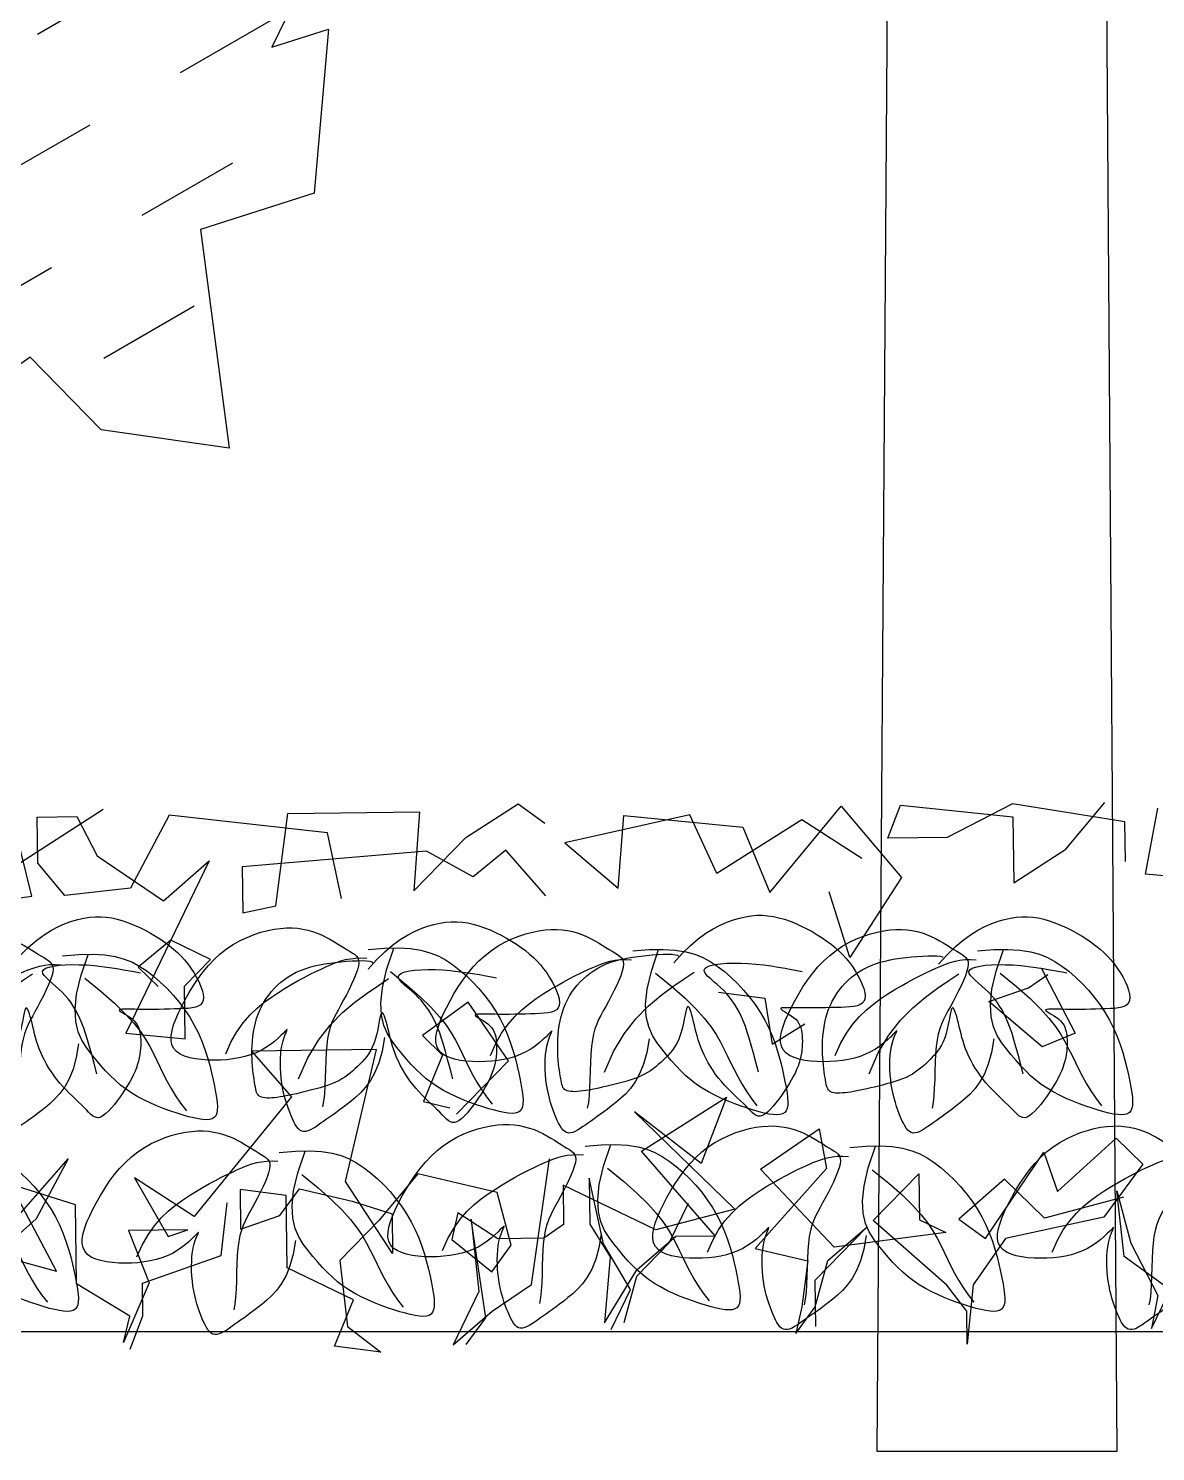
# Model space of a CAD drawing. Extents: x 941299 to 942979, y 2579300 to 2579597.
# Drawn here: x 942014.626 to 942017.362, y 2579503.507 to 2579506.962 of the extents above; entities that cross this region are included whole.
import ezdxf

# ---------------------------------------------------------------- set-up
doc = ezdxf.new("R2010")
doc.units = 0
doc.layers.get('0').update_dxf_attribs({"linetype": 'CONTINUOUS'})
for name, color, linetype in [('fz', 7, 'CONTINUOUS'), ('LH', 94, 'CONTINUOUS'), ('尺寸标注', 2, 'CONTINUOUS'), ('灯杆', 4, 'CONTINUOUS')]:
    doc.layers.add(name, color=color, linetype=linetype)

# ---------------------------------------------------------------- blocks, each defined once
blk = doc.blocks.new('低路灯')
at = {"layer": '灯杆'}
for p, q in [((-0.1519, 19.7546), (-0.291, 0)), ((0.291, 0), (0.1519, 19.7546)), ((-0.291, 0), (0.291, 0))]:
    blk.add_line(p, q, dxfattribs=at)
blk = doc.blocks.new('LIM43')
at = {"color": 98}
for p, q in [((942285.2907, 2579500.6116), (942285.2609, 2579500.7719)), ((942285.3405, 2579500.7388), (942285.6132, 2579500.7831)), ((942285.4836, 2579500.6729), (942285.3891, 2579500.7861)), ((942285.8852, 2579500.7793), (942285.6127, 2579500.7511)), ((942285.6132, 2579500.7831), (942285.7721, 2579500.7009)), ((942286.0292, 2579500.7774), (942285.8828, 2579500.6035)), ((942285.9161, 2579500.699), (942285.8852, 2579500.7793)), ((942286.2023, 2579500.5672), (942286.0292, 2579500.7774)), ((942286.8134, 2579500.7827), (942286.7487, 2579500.7356)), ((942286.9403, 2579500.701), (942286.8134, 2579500.7827)), ((942287.8214, 2579500.7689), (942288.0753, 2579500.6055)), ((942285.3392, 2579500.6429), (942285.3405, 2579500.7388)), ((942285.6127, 2579500.7511), (942285.6105, 2579500.5912)), ((942285.9794, 2579500.6501), (942286.1247, 2579500.7441)), ((942286.1247, 2579500.7441), (942286.331, 2579500.6134)), ((942286.557, 2579500.7542), (942286.2685, 2579500.7261)), ((942286.331, 2579500.6134), (942286.397, 2579500.7564)), ((942286.397, 2579500.7564), (942286.7001, 2579500.6883)), ((942286.5706, 2579500.5781), (942286.557, 2579500.7542)), ((942287.3732, 2579500.759), (942287.0532, 2579500.7634)), ((942287.0532, 2579500.7634), (942287.0666, 2579500.5713)), ((942287.2765, 2579500.7124), (942287.6612, 2579500.7551)), ((942287.4021, 2579500.5348), (942287.3732, 2579500.759)), ((942287.6612, 2579500.7551), (942287.7548, 2579500.5779)), ((942287.8852, 2579500.752), (942287.8359, 2579500.6568)), ((942287.9812, 2579500.7507), (942287.8852, 2579500.752)), ((942287.9797, 2579500.6388), (942287.9812, 2579500.7507)), ((942287.9946, 2579500.5587), (942288.0454, 2579500.7658)), ((942285.7721, 2579500.7009), (942285.9161, 2579500.699)), ((942286.2685, 2579500.7261), (942286.2023, 2579500.5672)), ((942287.0666, 2579500.5713), (942286.9403, 2579500.701)), ((942287.2424, 2579500.5529), (942287.2765, 2579500.7124)), ((942285.6105, 2579500.5912), (942285.4836, 2579500.6729)), ((942286.7001, 2579500.6883), (942286.5706, 2579500.5781)), ((942286.7463, 2579500.5597), (942286.8439, 2579500.6703)), ((942286.8439, 2579500.6703), (942286.923, 2579500.6053)), ((942286.923, 2579500.6053), (942287.0359, 2579500.6677)), ((942287.0359, 2579500.6677), (942287.4835, 2579500.6296)), ((942287.4835, 2579500.6296), (942287.4819, 2579500.5177)), ((942287.6744, 2579500.547), (942287.5637, 2579500.6445)), ((942287.5637, 2579500.6445), (942287.766, 2579500.226)), ((942287.8359, 2579500.6568), (942287.6744, 2579500.547)), ((942287.9146, 2579500.5598), (942287.9797, 2579500.6388)), ((942284.9543, 2579500.5842), (942285.2907, 2579500.6116)), ((942285.8828, 2579500.6035), (942286.0081, 2579500.4099)), ((942286.0081, 2579500.4099), (942286.0583, 2579500.5691)), ((942287.7548, 2579500.5779), (942287.9146, 2579500.5598)), ((942287.4819, 2579500.5177), (942287.4021, 2579500.5348)), ((942288.1224, 2579500.5409), (942287.9946, 2579500.5587)), ((942287.5604, 2579500.4047), (942287.6571, 2579500.4513)), ((942287.6571, 2579500.4513), (942287.7362, 2579500.3863)), ((942287.6235, 2579500.3399), (942287.5604, 2579500.4047)), ((942287.7362, 2579500.3863), (942287.6875, 2579500.339)), ((942285.5437, 2579500.3843), (942285.4615, 2579500.2255)), ((942285.575, 2579500.3359), (942285.5275, 2579500.3685)), ((942285.6706, 2579500.3026), (942285.575, 2579500.3359)), ((942286.3271, 2579500.3256), (942286.2148, 2579500.3112)), ((942287.6218, 2579500.212), (942287.6235, 2579500.3399)), ((942285.5411, 2579500.1925), (942285.6706, 2579500.3026)), ((942286.2148, 2579500.3112), (942286.1973, 2579500.1995)), ((942286.8369, 2579500.1588), (942286.9349, 2579500.3013)), ((942286.9349, 2579500.3013), (942287.0458, 2579500.2199)), ((942286.1973, 2579500.1995), (942286.118, 2579500.2485)), ((942287.9341, 2579499.6481), (942288.2627, 2579500.2672)), ((942285.4615, 2579500.2255), (942285.5411, 2579500.1925)), ((942287.0458, 2579500.2199), (942286.9971, 2579500.1726)), ((942287.766, 2579500.226), (942287.6218, 2579500.212)), ((942287.1573, 2579500.1864), (942287.4613, 2579500.1822)), ((942287.233, 2579499.8656), (942287.1573, 2579500.1864)), ((942287.4613, 2579500.1822), (942287.3638, 2579500.0716)), ((942286.9631, 2579500.0291), (942286.8369, 2579500.1588)), ((942286.9971, 2579500.1726), (942287.0436, 2579500.06)), ((942286.5138, 2579499.9393), (942286.3076, 2579500.0701)), ((942286.3076, 2579500.0701), (942286.3694, 2579499.9093)), ((942287.0436, 2579500.06), (942286.9794, 2579500.0449)), ((942287.3638, 2579500.0716), (942287.5999, 2579499.7806)), ((942286.5311, 2579500.035), (942286.2878, 2579499.7985)), ((942286.3694, 2579499.9093), (942286.5311, 2579500.035)), ((942286.0825, 2579499.9932), (942286.0652, 2579499.8975)), ((942286.2252, 2579499.8953), (942286.0825, 2579499.9932)), ((942285.362, 2579499.9711), (942285.2971, 2579499.908)), ((942285.5043, 2579499.8412), (942285.362, 2579499.9711)), ((942286.335, 2579499.7339), (942286.5138, 2579499.9393)), ((942285.2971, 2579499.908), (942285.3914, 2579499.7788)), ((942285.5376, 2579499.9367), (942285.5043, 2579499.8412)), ((942285.6787, 2579499.7269), (942285.5376, 2579499.9367)), ((942286.7815, 2579499.6159), (942286.7376, 2579499.9203)), ((942287.9059, 2579499.9203), (942287.9839, 2579499.7753)), ((942288.0477, 2579499.7585), (942287.9059, 2579499.9203)), ((942285.5354, 2579499.7768), (942285.6327, 2579499.8714)), ((942285.6327, 2579499.8714), (942285.7434, 2579499.774)), ((942285.8409, 2579499.8846), (942285.8394, 2579499.7727)), ((942285.9514, 2579499.7711), (942285.8409, 2579499.8846)), ((942286.0465, 2579499.7059), (942286.2252, 2579499.8953)), ((942286.0652, 2579499.8975), (942286.2385, 2579499.7033)), ((942286.6068, 2579499.7142), (942286.6409, 2579499.8736)), ((942286.6409, 2579499.8736), (942286.6394, 2579499.7617)), ((942286.8645, 2579499.8386), (942287.0572, 2579499.8839)), ((942287.0572, 2579499.8839), (942287.1517, 2579499.7707)), ((942287.5999, 2579499.7806), (942287.7452, 2579499.8745)), ((942287.7452, 2579499.8745), (942287.6632, 2579499.7318)), ((942287.8883, 2579499.8086), (942288.0812, 2579499.8699)), ((942285.3603, 2579499.8432), (942285.3265, 2579499.7157)), ((942285.3421, 2579499.6835), (942285.3603, 2579499.8432)), ((942286.4792, 2579499.7479), (942286.7047, 2579499.8568)), ((942286.7047, 2579499.8568), (942286.7034, 2579499.7609)), ((942286.8308, 2579499.7112), (942286.8645, 2579499.8386)), ((942287.1186, 2579499.6912), (942287.233, 2579499.8656)), ((942287.3447, 2579499.848), (942287.2163, 2579499.8178)), ((942287.3919, 2579499.7834), (942287.3447, 2579499.848)), ((942287.3765, 2579499.8316), (942287.4888, 2579499.8461)), ((942287.4888, 2579499.8461), (942287.4874, 2579499.7502)), ((942285.344, 2579499.8274), (942285.5354, 2579499.7768)), ((942286.2878, 2579499.7985), (942286.4792, 2579499.7479)), ((942286.4468, 2579499.7164), (942286.4001, 2579499.813)), ((942287.2163, 2579499.8178), (942287.1199, 2579499.7872)), ((942287.3741, 2579499.6558), (942287.3765, 2579499.8316)), ((942287.5346, 2579499.6856), (942287.5203, 2579499.8137)), ((942287.8857, 2579499.6168), (942287.8883, 2579499.8086)), ((942285.3914, 2579499.7788), (942285.6307, 2579499.7276)), ((942285.7434, 2579499.774), (942285.6787, 2579499.7269)), ((942285.7732, 2579499.6137), (942285.9514, 2579499.7711)), ((942285.8394, 2579499.7727), (942285.775, 2579499.7416)), ((942286.863, 2579499.7267), (942286.9599, 2579499.7893)), ((942286.8924, 2579499.5344), (942286.9276, 2579499.7738)), ((942286.9276, 2579499.7738), (942286.9092, 2579499.5982)), ((942286.9599, 2579499.7893), (942286.975, 2579499.7252)), ((942287.1199, 2579499.7872), (942287.1186, 2579499.6912)), ((942287.1517, 2579499.7707), (942287.2463, 2579499.6735)), ((942287.4874, 2579499.7502), (942287.3919, 2579499.7834)), ((942287.9839, 2579499.7753), (942288.1104, 2579499.6617)), ((942285.775, 2579499.7416), (942286.0465, 2579499.7059)), ((942286.0621, 2579499.6737), (942285.9672, 2579499.7549)), ((942285.9672, 2579499.7549), (942286.0934, 2579499.6253)), ((942286.431, 2579499.7326), (942286.335, 2579499.7339)), ((942286.5259, 2579499.6514), (942286.431, 2579499.7326)), ((942286.6394, 2579499.7617), (942286.5903, 2579499.6825)), ((942286.7034, 2579499.7609), (942286.751, 2579499.7282)), ((942287.6154, 2579499.7484), (942287.7594, 2579499.7464)), ((942287.6632, 2579499.7318), (942287.6154, 2579499.7484)), ((942287.7594, 2579499.7464), (942287.7097, 2579499.6192)), ((942285.3265, 2579499.7157), (942285.2608, 2579499.5887)), ((942285.6307, 2579499.7276), (942285.7092, 2579499.6146)), ((942286.2385, 2579499.7033), (942286.1101, 2579499.673)), ((942286.5257, 2579499.6354), (942286.4468, 2579499.7164)), ((942286.5412, 2579499.6032), (942286.6068, 2579499.7142)), ((942286.751, 2579499.7282), (942286.863, 2579499.7267)), ((942286.8779, 2579499.6466), (942286.8308, 2579499.7112)), ((942286.975, 2579499.7252), (942286.8779, 2579499.6466)), ((942285.2128, 2579499.5894), (942285.3421, 2579499.6835)), ((942286.0926, 2579499.5614), (942286.0621, 2579499.6737)), ((942286.1101, 2579499.673), (942286.1246, 2579499.5609)), ((942286.5903, 2579499.6825), (942286.6041, 2579499.5224)), ((942287.2463, 2579499.6735), (942287.2282, 2579499.5139)), ((942287.7257, 2579499.619), (942287.5346, 2579499.6856)), ((942288.0466, 2579499.6786), (942287.9341, 2579499.6481)), ((942285.2757, 2579499.5086), (942285.2134, 2579499.6373)), ((942286.5561, 2579499.523), (942286.5257, 2579499.6354)), ((942286.6041, 2579499.5224), (942286.5259, 2579499.6514)), ((942287.213, 2579499.578), (942287.3741, 2579499.6558)), ((942285.7092, 2579499.6146), (942285.7232, 2579499.4705)), ((942285.7243, 2579499.5504), (942285.7732, 2579499.6137)), ((942286.0934, 2579499.6253), (942286.0919, 2579499.5134)), ((942286.5879, 2579499.5066), (942286.5412, 2579499.6032)), ((942286.8766, 2579499.5506), (942286.7815, 2579499.6159)), ((942286.9092, 2579499.5982), (942286.9715, 2579499.4694)), ((942287.7097, 2579499.6192), (942287.7717, 2579499.4745)), ((942287.7246, 2579499.5391), (942287.7257, 2579499.619)), ((942287.7566, 2579499.5386), (942287.8857, 2579499.6168)), ((942285.2608, 2579499.5887), (942285.2757, 2579499.5086)), ((942286.1397, 2579499.4968), (942286.0926, 2579499.5614)), ((942286.1246, 2579499.5609), (942286.1397, 2579499.4968)), ((942287.2595, 2579499.4655), (942287.213, 2579499.578)), ((942285.7232, 2579499.4705), (942285.7243, 2579499.5504)), ((942286.9715, 2579499.4694), (942286.8766, 2579499.5506)), ((942286.9395, 2579499.4698), (942286.8924, 2579499.5344)), ((942287.7555, 2579499.4587), (942287.7246, 2579499.5391)), ((942287.7717, 2579499.4745), (942287.7566, 2579499.5386)), ((942287.2282, 2579499.5139), (942287.1473, 2579499.451)), ((942287.1473, 2579499.451), (942287.2595, 2579499.4655))]:
    blk.add_line(p, q, dxfattribs=at)
blk = doc.blocks.new('花')
at = {"layer": 'LH', "color": 12}
for p, q in [((0.5797, 0.4507), (0.5698, 0.4448)), ((0.5901, 0.4561), (0.5797, 0.4507)), ((0.6009, 0.461), (0.5901, 0.4561)), ((0.6123, 0.4652), (0.6009, 0.461)), ((0.6241, 0.4688), (0.6123, 0.4652)), ((0.6366, 0.4716), (0.6241, 0.4688)), ((0.6496, 0.4736), (0.6366, 0.4716)), ((0.6634, 0.4747), (0.6496, 0.4736)), ((0.6779, 0.4749), (0.6634, 0.4747)), ((0.6932, 0.4741), (0.6779, 0.4749)), ((0.7092, 0.4722), (0.6932, 0.4741)), ((0.7259, 0.4693), (0.7092, 0.4722)), ((0.7431, 0.4652), (0.7259, 0.4693)), ((0.7605, 0.4599), (0.7431, 0.4652)), ((0.7779, 0.4533), (0.7605, 0.4599)), ((0.7953, 0.4454), (0.7779, 0.4533)), ((0.5349, 0.4203), (0.5274, 0.4146)), ((0.5429, 0.4263), (0.5349, 0.4203)), ((0.5514, 0.4325), (0.5429, 0.4263)), ((0.5604, 0.4387), (0.5514, 0.4325)), ((0.5698, 0.4448), (0.5604, 0.4387)), ((0.8123, 0.4361), (0.7953, 0.4454)), ((0.8287, 0.4253), (0.8123, 0.4361)), ((0.8445, 0.4131), (0.8287, 0.4253)), ((-0.5698, 0.3826), (-0.5828, 0.3754)), ((-0.5567, 0.3892), (-0.5698, 0.3826)), ((-0.5435, 0.395), (-0.5567, 0.3892)), ((-0.5303, 0.4), (-0.5435, 0.395)), ((-0.5172, 0.4041), (-0.5303, 0.4)), ((-0.5041, 0.4071), (-0.5172, 0.4041)), ((-0.4909, 0.4092), (-0.5041, 0.4071)), ((-0.4776, 0.4103), (-0.4909, 0.4092)), ((-0.4639, 0.4103), (-0.4776, 0.4103)), ((-0.4498, 0.4093), (-0.4639, 0.4103)), ((-0.4351, 0.4072), (-0.4498, 0.4093)), ((-0.4197, 0.4041), (-0.4351, 0.4072)), ((-0.4036, 0.3998), (-0.4197, 0.4041)), ((-0.3867, 0.3941), (-0.4036, 0.3998)), ((-0.369, 0.3867), (-0.3867, 0.3941)), ((-0.3504, 0.3772), (-0.369, 0.3867)), ((0.321, 0.3859), (0.3021, 0.3764)), ((0.3425, 0.3937), (0.321, 0.3859)), ((0.3674, 0.3998), (0.3425, 0.3937)), ((0.3964, 0.4039), (0.3674, 0.3998)), ((0.4303, 0.4061), (0.3964, 0.4039)), ((0.4295, 0.3534), (0.4075, 0.4044)), ((0.47, 0.4062), (0.4303, 0.4061)), ((0.4891, 0.387), (0.4751, 0.385)), ((0.5023, 0.3878), (0.4891, 0.387)), ((0.4954, 0.3823), (0.4953, 0.3759)), ((0.4969, 0.3877), (0.4954, 0.3823)), ((0.4996, 0.3924), (0.4969, 0.3877)), ((0.5035, 0.3966), (0.4996, 0.3924)), ((0.5147, 0.3874), (0.5023, 0.3878)), ((0.5084, 0.4007), (0.5035, 0.3966)), ((0.5141, 0.4049), (0.5084, 0.4007)), ((0.5205, 0.4095), (0.5141, 0.4049)), ((0.5267, 0.3861), (0.5147, 0.3874)), ((0.5274, 0.4146), (0.5205, 0.4095)), ((0.5385, 0.3838), (0.5267, 0.3861)), ((0.5503, 0.3808), (0.5385, 0.3838)), ((0.5622, 0.3771), (0.5503, 0.3808)), ((0.8595, 0.3996), (0.8445, 0.4131)), ((0.8738, 0.3851), (0.8595, 0.3996)), ((0.8872, 0.3699), (0.8738, 0.3851)), ((-0.6196, 0.3512), (-0.6308, 0.3427)), ((-0.6078, 0.3596), (-0.6196, 0.3512)), ((-0.5955, 0.3677), (-0.6078, 0.3596)), ((-0.5828, 0.3754), (-0.5955, 0.3677)), ((-0.331, 0.3653), (-0.3504, 0.3772)), ((-0.3106, 0.3508), (-0.331, 0.3653)), ((-0.2893, 0.3332), (-0.3106, 0.3508)), ((0.2691, 0.3526), (0.2535, 0.3385)), ((0.2851, 0.3652), (0.2691, 0.3526)), ((0.3021, 0.3764), (0.2851, 0.3652)), ((0.4201, 0.348), (0.3832, 0.3123)), ((0.4433, 0.3104), (0.4295, 0.3534)), ((0.4953, 0.3759), (0.4968, 0.3682)), ((0.4968, 0.3682), (0.5, 0.3591)), ((0.5, 0.3591), (0.5045, 0.3487)), ((0.5045, 0.3487), (0.5103, 0.3374)), ((0.5745, 0.373), (0.5622, 0.3771)), ((0.5875, 0.3683), (0.5745, 0.373)), ((0.601, 0.3633), (0.5875, 0.3683)), ((0.6152, 0.3577), (0.601, 0.3633)), ((0.63, 0.3515), (0.6152, 0.3577)), ((0.6454, 0.3448), (0.63, 0.3515)), ((0.8998, 0.3542), (0.8872, 0.3699)), ((0.9116, 0.3382), (0.8998, 0.3542)), ((-0.6605, 0.3163), (-0.6691, 0.3072)), ((-0.6512, 0.3253), (-0.6605, 0.3163)), ((-0.6414, 0.334), (-0.6512, 0.3253)), ((-0.6308, 0.3427), (-0.6414, 0.334)), ((-0.267, 0.3124), (-0.2893, 0.3332)), ((-0.2776, 0.3296), (-0.2796, 0.3273)), ((-0.2724, 0.3315), (-0.2776, 0.3296)), ((-0.2646, 0.333), (-0.2724, 0.3315)), ((-0.2545, 0.3341), (-0.2646, 0.333)), ((-0.2428, 0.3349), (-0.2545, 0.3341)), ((-0.2299, 0.3354), (-0.2428, 0.3349)), ((-0.2163, 0.3356), (-0.2299, 0.3354)), ((-0.2025, 0.3355), (-0.2163, 0.3356)), ((-0.1889, 0.3352), (-0.2025, 0.3355)), ((-0.1756, 0.3347), (-0.1889, 0.3352)), ((-0.1627, 0.3338), (-0.1756, 0.3347)), ((-0.1502, 0.3326), (-0.1627, 0.3338)), ((-0.1379, 0.3309), (-0.1502, 0.3326)), ((-0.1261, 0.3288), (-0.1379, 0.3309)), ((-0.1145, 0.3262), (-0.1261, 0.3288)), ((-0.1034, 0.323), (-0.1145, 0.3262)), ((-0.0926, 0.3192), (-0.1034, 0.323)), ((-0.0822, 0.3148), (-0.0926, 0.3192)), ((-0.0723, 0.3098), (-0.0822, 0.3148)), ((0.2384, 0.3231), (0.2238, 0.3066)), ((0.2535, 0.3385), (0.2384, 0.3231)), ((0.3832, 0.3123), (0.3533, 0.281)), ((0.5103, 0.3374), (0.5169, 0.3254)), ((0.5169, 0.3254), (0.5242, 0.3132)), ((0.5242, 0.3132), (0.5318, 0.3009)), ((0.6615, 0.3373), (0.6454, 0.3448)), ((0.6782, 0.3292), (0.6615, 0.3373)), ((0.6956, 0.3202), (0.6782, 0.3292)), ((0.7136, 0.3104), (0.6956, 0.3202)), ((0.9225, 0.3222), (0.9116, 0.3382)), ((0.9325, 0.3065), (0.9225, 0.3222)), ((-0.6917, 0.2777), (-0.6983, 0.267)), ((-0.6847, 0.2879), (-0.6917, 0.2777)), ((-0.6772, 0.2977), (-0.6847, 0.2879)), ((-0.6691, 0.3072), (-0.6772, 0.2977)), ((-0.5352, 0.2765), (-0.5503, 0.2725)), ((-0.5189, 0.2807), (-0.5352, 0.2765)), ((-0.5016, 0.2848), (-0.5189, 0.2807)), ((-0.4836, 0.2888), (-0.5016, 0.2848)), ((-0.4653, 0.2923), (-0.4836, 0.2888)), ((-0.447, 0.2954), (-0.4653, 0.2923)), ((-0.4289, 0.2977), (-0.447, 0.2954)), ((-0.4114, 0.2993), (-0.4289, 0.2977)), ((-0.3949, 0.3002), (-0.4114, 0.2993)), ((-0.3799, 0.3003), (-0.3949, 0.3002)), ((-0.3666, 0.2996), (-0.3799, 0.3003)), ((-0.3555, 0.2981), (-0.3666, 0.2996)), ((-0.3469, 0.2958), (-0.3555, 0.2981)), ((-0.3413, 0.2926), (-0.3469, 0.2958)), ((-0.3467, 0.2722), (-0.342, 0.2784)), ((-0.342, 0.2784), (-0.3393, 0.2838)), ((-0.3389, 0.2886), (-0.3413, 0.2926)), ((-0.3393, 0.2838), (-0.3389, 0.2886)), ((-0.2887, 0.2709), (-0.3142, 0.2852)), ((-0.0627, 0.3043), (-0.0723, 0.3098)), ((-0.0535, 0.2983), (-0.0627, 0.3043)), ((-0.0448, 0.2918), (-0.0535, 0.2983)), ((-0.0365, 0.2849), (-0.0448, 0.2918)), ((-0.0287, 0.2775), (-0.0365, 0.2849)), ((-0.0214, 0.2698), (-0.0287, 0.2775)), ((0.21, 0.2891), (0.1971, 0.2707)), ((0.2238, 0.3066), (0.21, 0.2891)), ((0.3533, 0.281), (0.3296, 0.2535)), ((0.45, 0.2744), (0.4433, 0.3104)), ((0.5318, 0.3009), (0.5395, 0.2889)), ((0.5395, 0.2889), (0.547, 0.2775)), ((0.547, 0.2775), (0.554, 0.2669)), ((0.732, 0.2992), (0.7136, 0.3104)), ((0.7506, 0.2864), (0.732, 0.2992)), ((0.7689, 0.2715), (0.7506, 0.2864)), ((0.9415, 0.2913), (0.9325, 0.3065)), ((0.9494, 0.2767), (0.9415, 0.2913)), ((0.9559, 0.2627), (0.9494, 0.2767)), ((-0.7098, 0.2444), (-0.7146, 0.2331)), ((-0.7044, 0.2558), (-0.7098, 0.2444)), ((-0.6983, 0.267), (-0.7044, 0.2558)), ((-0.5639, 0.2687), (-0.5755, 0.2654)), ((-0.5503, 0.2725), (-0.5639, 0.2687)), ((-0.382, 0.2348), (-0.3749, 0.2429)), ((-0.3749, 0.2429), (-0.3674, 0.2508)), ((-0.3674, 0.2508), (-0.3598, 0.2584)), ((-0.3598, 0.2584), (-0.3528, 0.2656)), ((-0.3528, 0.2656), (-0.3467, 0.2722)), ((-0.2597, 0.2546), (-0.2887, 0.2709)), ((-0.2285, 0.2353), (-0.2597, 0.2546)), ((-0.0145, 0.2617), (-0.0214, 0.2698)), ((-0.0081, 0.2531), (-0.0145, 0.2617)), ((-0.0021, 0.2443), (-0.0081, 0.2531)), ((0.0033, 0.235), (-0.0021, 0.2443)), ((0.1851, 0.2516), (0.1743, 0.232)), ((0.1971, 0.2707), (0.1851, 0.2516)), ((0.3296, 0.2535), (0.311, 0.2291)), ((0.4471, 0.2192), (0.4509, 0.2443)), ((0.4509, 0.2443), (0.45, 0.2744)), ((0.554, 0.2669), (0.5606, 0.2568)), ((0.5606, 0.2568), (0.5668, 0.2468)), ((0.5668, 0.2468), (0.5724, 0.2364)), ((0.7869, 0.254), (0.7689, 0.2715)), ((0.8042, 0.2335), (0.7869, 0.254)), ((0.9608, 0.2496), (0.9559, 0.2627)), ((0.964, 0.2372), (0.9608, 0.2496)), ((-0.7212, 0.2114), (-0.7228, 0.2017)), ((-0.7184, 0.222), (-0.7212, 0.2114)), ((-0.7146, 0.2331), (-0.7184, 0.222)), ((-0.4061, 0.1988), (-0.4008, 0.2084)), ((-0.4008, 0.2084), (-0.395, 0.2175)), ((-0.395, 0.2175), (-0.3887, 0.2263)), ((-0.3887, 0.2263), (-0.382, 0.2348)), ((-0.1961, 0.2122), (-0.2285, 0.2353)), ((-0.1637, 0.1842), (-0.1961, 0.2122)), ((0.0082, 0.2254), (0.0033, 0.235)), ((0.0127, 0.2155), (0.0082, 0.2254)), ((0.0166, 0.2052), (0.0127, 0.2155)), ((0.1648, 0.2119), (0.1566, 0.1916)), ((0.1743, 0.232), (0.1648, 0.2119)), ((0.2967, 0.2074), (0.2857, 0.1875)), ((0.311, 0.2291), (0.2967, 0.2074)), ((0.4399, 0.198), (0.4471, 0.2192)), ((0.5724, 0.2364), (0.5775, 0.2253)), ((0.5775, 0.2253), (0.582, 0.2129)), ((0.582, 0.2129), (0.5861, 0.1991)), ((0.682, 0.2284), (0.682, 0.2291)), ((0.682, 0.2291), (0.6836, 0.2281)), ((0.6831, 0.2259), (0.682, 0.2284)), ((0.6852, 0.222), (0.6831, 0.2259)), ((0.6836, 0.2281), (0.6869, 0.2253)), ((0.688, 0.2166), (0.6852, 0.222)), ((0.6869, 0.2253), (0.6919, 0.221)), ((0.6911, 0.2099), (0.688, 0.2166)), ((0.6944, 0.202), (0.6911, 0.2099)), ((0.6919, 0.221), (0.6984, 0.2155)), ((0.6984, 0.2155), (0.7063, 0.2092)), ((0.7063, 0.2092), (0.7154, 0.2025)), ((0.8205, 0.2097), (0.8042, 0.2335)), ((0.8356, 0.182), (0.8205, 0.2097)), ((0.9605, 0.2062), (0.964, 0.2155)), ((0.9651, 0.2258), (0.964, 0.2372)), ((0.964, 0.2155), (0.9651, 0.2258)), ((-0.7228, 0.2017), (-0.723, 0.1931)), ((-0.723, 0.1931), (-0.7218, 0.1859)), ((-0.7218, 0.1859), (-0.7189, 0.1803)), ((-0.7189, 0.1803), (-0.7145, 0.1761)), ((-0.7145, 0.1761), (-0.7087, 0.1731)), ((-0.7087, 0.1731), (-0.7016, 0.1713)), ((-0.6256, 0.1727), (-0.6128, 0.1735)), ((-0.6128, 0.1735), (-0.6001, 0.1744)), ((-0.6001, 0.1744), (-0.5877, 0.1754)), ((-0.5877, 0.1754), (-0.5757, 0.1764)), ((-0.5757, 0.1764), (-0.5644, 0.1774)), ((-0.5644, 0.1774), (-0.5539, 0.1785)), ((-0.5539, 0.1785), (-0.5445, 0.1794)), ((-0.5445, 0.1794), (-0.5362, 0.1803)), ((-0.5362, 0.1803), (-0.5291, 0.1808)), ((-0.5291, 0.1808), (-0.5235, 0.1811)), ((-0.5204, 0.175), (-0.5245, 0.1721)), ((-0.5235, 0.1811), (-0.5194, 0.181)), ((-0.5176, 0.1774), (-0.5204, 0.175)), ((-0.5194, 0.181), (-0.517, 0.1804)), ((-0.5164, 0.1792), (-0.5176, 0.1774)), ((-0.517, 0.1804), (-0.5164, 0.1792)), ((-0.4198, 0.1674), (-0.4157, 0.1784)), ((-0.4157, 0.1784), (-0.4111, 0.1888)), ((-0.4111, 0.1888), (-0.4061, 0.1988)), ((-0.3029, 0.1655), (-0.3015, 0.1739)), ((-0.3015, 0.1739), (-0.3001, 0.1819)), ((-0.3001, 0.1819), (-0.2986, 0.1891)), ((-0.2986, 0.1891), (-0.297, 0.1952)), ((-0.297, 0.1952), (-0.2954, 0.2)), ((-0.2954, 0.2), (-0.2937, 0.203)), ((-0.2937, 0.203), (-0.2919, 0.2039)), ((-0.2919, 0.2039), (-0.29, 0.2024)), ((-0.29, 0.2024), (-0.288, 0.1984)), ((-0.288, 0.1984), (-0.2858, 0.1921)), ((-0.2858, 0.1921), (-0.2835, 0.184)), ((-0.2835, 0.184), (-0.2809, 0.1747)), ((-0.2809, 0.1747), (-0.278, 0.1644)), ((-0.1322, 0.1503), (-0.1637, 0.1842)), ((0.02, 0.1945), (0.0166, 0.2052)), ((0.023, 0.1837), (0.02, 0.1945)), ((0.0254, 0.1727), (0.023, 0.1837)), ((0.1566, 0.1916), (0.1498, 0.1712)), ((0.2857, 0.1875), (0.277, 0.169)), ((0.42, 0.1633), (0.4305, 0.1797)), ((0.4305, 0.1797), (0.4399, 0.198)), ((0.4485, 0.19), (0.4569, 0.1573)), ((0.5861, 0.1991), (0.5896, 0.1832)), ((0.5896, 0.1832), (0.5926, 0.1651)), ((0.6974, 0.1929), (0.6944, 0.202)), ((0.7001, 0.1829), (0.6974, 0.1929)), ((0.7023, 0.1721), (0.7001, 0.1829)), ((0.7154, 0.2025), (0.7257, 0.1957)), ((0.7257, 0.1957), (0.737, 0.1893)), ((0.737, 0.1893), (0.7492, 0.1834)), ((0.7492, 0.1834), (0.762, 0.1786)), ((0.762, 0.1786), (0.7756, 0.1747)), ((0.7756, 0.1747), (0.7896, 0.1717)), ((0.8805, 0.1708), (0.8956, 0.1732)), ((0.8956, 0.1732), (0.91, 0.1763)), ((0.91, 0.1763), (0.9234, 0.1803)), ((0.9234, 0.1803), (0.9355, 0.1852)), ((0.9355, 0.1852), (0.9459, 0.1911)), ((0.9459, 0.1911), (0.9544, 0.1981)), ((0.9544, 0.1981), (0.9605, 0.2062)), ((-0.7016, 0.1713), (-0.6933, 0.1703)), ((-0.6933, 0.1703), (-0.6839, 0.17)), ((-0.6839, 0.17), (-0.6736, 0.1701)), ((-0.6736, 0.1701), (-0.6625, 0.1706)), ((-0.6625, 0.1706), (-0.6506, 0.1712)), ((-0.6506, 0.1712), (-0.6383, 0.1719)), ((-0.6383, 0.1719), (-0.6256, 0.1727)), ((-0.5573, 0.1403), (-0.5595, 0.1347)), ((-0.5543, 0.1457), (-0.5573, 0.1403)), ((-0.5504, 0.1509), (-0.5543, 0.1457)), ((-0.5457, 0.1558), (-0.5504, 0.1509)), ((-0.5404, 0.1604), (-0.5457, 0.1558)), ((-0.5348, 0.1647), (-0.5404, 0.1604)), ((-0.5294, 0.1686), (-0.5348, 0.1647)), ((-0.5245, 0.1721), (-0.5294, 0.1686)), ((-0.4305, 0.1297), (-0.4272, 0.1434)), ((-0.4272, 0.1434), (-0.4236, 0.1558)), ((-0.4236, 0.1558), (-0.4198, 0.1674)), ((-0.3087, 0.1303), (-0.3071, 0.1393)), ((-0.3071, 0.1393), (-0.3056, 0.1482)), ((-0.3056, 0.1482), (-0.3042, 0.1569)), ((-0.3042, 0.1569), (-0.3029, 0.1655)), ((-0.278, 0.1644), (-0.2747, 0.1537)), ((-0.2747, 0.1537), (-0.2711, 0.1431)), ((-0.2711, 0.1431), (-0.2669, 0.1331)), ((-0.1029, 0.1097), (-0.1322, 0.1503)), ((0.0275, 0.1617), (0.0254, 0.1727)), ((0.0291, 0.1507), (0.0275, 0.1617)), ((0.0304, 0.1399), (0.0291, 0.1507)), ((0.0313, 0.1293), (0.0304, 0.1399)), ((0.1441, 0.1509), (0.1395, 0.1311)), ((0.1498, 0.1712), (0.1441, 0.1509)), ((0.2696, 0.1513), (0.2628, 0.1338)), ((0.277, 0.169), (0.2696, 0.1513)), ((0.3992, 0.1331), (0.4096, 0.1478)), ((0.4096, 0.1478), (0.42, 0.1633)), ((0.4569, 0.1573), (0.4671, 0.1299)), ((0.5926, 0.1651), (0.5952, 0.1453)), ((0.5952, 0.1453), (0.5976, 0.1247)), ((0.704, 0.1607), (0.7023, 0.1721)), ((0.7053, 0.1487), (0.704, 0.1607)), ((0.7061, 0.1365), (0.7053, 0.1487)), ((0.7896, 0.1717), (0.8042, 0.1696)), ((0.8042, 0.1696), (0.8191, 0.1684)), ((0.8191, 0.1684), (0.8343, 0.1679)), ((0.8343, 0.1679), (0.8496, 0.1682)), ((0.8496, 0.1682), (0.8651, 0.1692)), ((0.8651, 0.1692), (0.8805, 0.1708)), ((-0.5626, 0.1166), (-0.5627, 0.1101)), ((-0.5627, 0.1101), (-0.5625, 0.1035)), ((-0.5621, 0.1228), (-0.5626, 0.1166)), ((-0.5611, 0.1289), (-0.5621, 0.1228)), ((-0.5595, 0.1347), (-0.5611, 0.1289)), ((-0.4374, 0.0971), (-0.4339, 0.1144)), ((-0.4339, 0.1144), (-0.4305, 0.1297)), ((-0.3152, 0.1025), (-0.3127, 0.112)), ((-0.3127, 0.112), (-0.3105, 0.1212)), ((-0.3105, 0.1212), (-0.3087, 0.1303)), ((-0.2669, 0.1331), (-0.2623, 0.1239)), ((-0.2623, 0.1239), (-0.2572, 0.1156)), ((-0.2572, 0.1156), (-0.2517, 0.108)), ((-0.2517, 0.108), (-0.246, 0.1012)), ((-0.0767, 0.0613), (-0.1029, 0.1097)), ((0.0319, 0.1191), (0.0313, 0.1293)), ((0.0323, 0.1094), (0.0319, 0.1191)), ((0.0324, 0.1001), (0.0323, 0.1094)), ((0.1357, 0.1118), (0.1327, 0.0934)), ((0.1395, 0.1311), (0.1357, 0.1118)), ((0.2561, 0.1163), (0.2492, 0.0987)), ((0.2628, 0.1338), (0.2561, 0.1163)), ((0.3669, 0.0935), (0.378, 0.106)), ((0.378, 0.106), (0.3887, 0.1192)), ((0.3887, 0.1192), (0.3992, 0.1331)), ((0.4671, 0.1299), (0.4785, 0.1072)), ((0.4785, 0.1072), (0.4909, 0.0886)), ((0.5976, 0.1247), (0.5999, 0.1039)), ((0.5999, 0.1039), (0.6024, 0.0837)), ((0.7059, 0.1), (0.7064, 0.112)), ((0.7065, 0.1242), (0.7061, 0.1365)), ((0.7064, 0.112), (0.7065, 0.1242)), ((-0.5625, 0.1035), (-0.5621, 0.0967)), ((-0.5621, 0.0967), (-0.5614, 0.0897)), ((-0.5614, 0.0897), (-0.5605, 0.0825)), ((-0.5605, 0.0825), (-0.5592, 0.0752)), ((-0.5592, 0.0752), (-0.5576, 0.0678)), ((-0.4452, 0.0553), (-0.4411, 0.0775)), ((-0.4411, 0.0775), (-0.4374, 0.0971)), ((-0.3299, 0.0634), (-0.3255, 0.0733)), ((-0.3255, 0.0733), (-0.3216, 0.0832)), ((-0.3216, 0.0832), (-0.3181, 0.0929)), ((-0.3181, 0.0929), (-0.3152, 0.1025)), ((-0.246, 0.1012), (-0.24, 0.0949)), ((-0.24, 0.0949), (-0.2338, 0.0891)), ((-0.2338, 0.0891), (-0.2276, 0.0837)), ((-0.2276, 0.0837), (-0.2213, 0.0785)), ((-0.2213, 0.0785), (-0.215, 0.0735)), ((-0.215, 0.0735), (-0.2087, 0.0688)), ((0.0311, 0.068), (0.0316, 0.0753)), ((0.0316, 0.0753), (0.032, 0.083)), ((0.032, 0.083), (0.0322, 0.0913)), ((0.0322, 0.0913), (0.0324, 0.1001)), ((0.1303, 0.076), (0.1284, 0.0599)), ((0.1327, 0.0934), (0.1303, 0.076)), ((0.2418, 0.081), (0.2336, 0.063)), ((0.2492, 0.0987), (0.2418, 0.081)), ((0.3298, 0.0598), (0.343, 0.0704)), ((0.343, 0.0704), (0.3553, 0.0816)), ((0.3553, 0.0816), (0.3669, 0.0935)), ((0.4909, 0.0886), (0.5039, 0.0735)), ((0.5039, 0.0735), (0.5169, 0.0613)), ((0.6024, 0.0837), (0.6051, 0.0649)), ((0.7018, 0.0664), (0.7035, 0.0772)), ((0.7035, 0.0772), (0.7049, 0.0884)), ((0.7049, 0.0884), (0.7059, 0.1)), ((-0.5576, 0.0678), (-0.5555, 0.0603)), ((-0.5555, 0.0603), (-0.553, 0.0526)), ((-0.553, 0.0526), (-0.55, 0.0448)), ((-0.55, 0.0448), (-0.5465, 0.0369)), ((-0.5465, 0.0369), (-0.5425, 0.0289)), ((-0.4497, 0.0301), (-0.4452, 0.0553)), ((-0.3456, 0.0338), (-0.34, 0.0436)), ((-0.34, 0.0436), (-0.3347, 0.0534)), ((-0.3347, 0.0534), (-0.3299, 0.0634)), ((-0.2087, 0.0688), (-0.2022, 0.0642)), ((-0.2022, 0.0642), (-0.1956, 0.0598)), ((-0.1956, 0.0598), (-0.1886, 0.0557)), ((-0.1886, 0.0557), (-0.1813, 0.0518)), ((-0.1813, 0.0518), (-0.1735, 0.0483)), ((-0.1735, 0.0483), (-0.1652, 0.045)), ((-0.1652, 0.045), (-0.1563, 0.0421)), ((-0.1563, 0.0421), (-0.1469, 0.0394)), ((-0.1469, 0.0394), (-0.1371, 0.0371)), ((-0.1371, 0.0371), (-0.1271, 0.0349)), ((-0.1271, 0.0349), (-0.1169, 0.033)), ((0.0264, 0.0331), (0.0276, 0.0365)), ((0.0276, 0.0365), (0.0285, 0.0404)), ((0.0285, 0.0404), (0.0291, 0.0448)), ((0.0291, 0.0448), (0.0296, 0.0498)), ((0.0296, 0.0498), (0.0301, 0.0553)), ((0.0301, 0.0553), (0.0306, 0.0614)), ((0.0306, 0.0614), (0.0311, 0.068)), ((0.1269, 0.0452), (0.1258, 0.032)), ((0.1284, 0.0599), (0.1269, 0.0452)), ((0.2243, 0.0446), (0.2137, 0.0259)), ((0.2336, 0.063), (0.2243, 0.0446)), ((0.2856, 0.0315), (0.3009, 0.0403)), ((0.3009, 0.0403), (0.3157, 0.0498)), ((0.3157, 0.0498), (0.3298, 0.0598)), ((0.5169, 0.0613), (0.5297, 0.0512)), ((0.5297, 0.0512), (0.5418, 0.0427)), ((0.5418, 0.0427), (0.553, 0.0353)), ((0.553, 0.0353), (0.5633, 0.0287)), ((0.6051, 0.0649), (0.6083, 0.0483)), ((0.6083, 0.0483), (0.6121, 0.0346)), ((0.6925, 0.0279), (0.6951, 0.0368)), ((0.6951, 0.0368), (0.6975, 0.0462)), ((0.6975, 0.0462), (0.6997, 0.0561)), ((0.6997, 0.0561), (0.7018, 0.0664)), ((-0.5425, 0.0289), (-0.538, 0.0208)), ((-0.538, 0.0208), (-0.533, 0.0126)), ((-0.533, 0.0126), (-0.5275, 0.0043)), ((-0.5275, 0.0043), (-0.5215, -0.0042)), ((-0.3719, -0.0028), (-0.3649, 0.0059)), ((-0.3649, 0.0059), (-0.3581, 0.015)), ((-0.3581, 0.015), (-0.3517, 0.0243)), ((-0.3517, 0.0243), (-0.3456, 0.0338)), ((-0.1169, 0.033), (-0.1068, 0.0312)), ((-0.1068, 0.0312), (-0.0968, 0.0296)), ((-0.0968, 0.0296), (-0.087, 0.0281)), ((-0.087, 0.0281), (-0.0776, 0.0267)), ((-0.0776, 0.0267), (-0.0685, 0.0254)), ((-0.0685, 0.0254), (-0.0598, 0.0242)), ((-0.0598, 0.0242), (-0.0514, 0.0232)), ((-0.0514, 0.0232), (-0.0434, 0.0222)), ((-0.0434, 0.0222), (-0.0357, 0.0214)), ((-0.0357, 0.0214), (-0.0283, 0.0208)), ((-0.0283, 0.0208), (-0.0213, 0.0204)), ((-0.0213, 0.0204), (-0.0145, 0.0201)), ((-0.0145, 0.0201), (-0.0082, 0.0201)), ((-0.0082, 0.0201), (-0.0022, 0.0202)), ((-0.0022, 0.0202), (0.0033, 0.0207)), ((0.0033, 0.0207), (0.0084, 0.0214)), ((0.0084, 0.0214), (0.0129, 0.0225)), ((0.0129, 0.0225), (0.0168, 0.0238)), ((0.0168, 0.0238), (0.0201, 0.0256)), ((0.0201, 0.0256), (0.0228, 0.0277)), ((0.0228, 0.0277), (0.0248, 0.0302)), ((0.0248, 0.0302), (0.0264, 0.0331)), ((0.1258, 0.032), (0.1253, 0.0203)), ((0.1253, 0.0203), (0.1255, 0.0101)), ((0.1255, 0.0101), (0.1265, 0.0014)), ((0.1265, 0.0014), (0.1284, -0.0058)), ((0.2137, 0.0259), (0.2013, 0.0065)), ((0.2103, -0.0035), (0.2244, 0.0022)), ((0.2244, 0.0022), (0.2392, 0.0086)), ((0.2392, 0.0086), (0.2545, 0.0156)), ((0.2545, 0.0156), (0.2701, 0.0232)), ((0.2701, 0.0232), (0.2856, 0.0315)), ((0.5633, 0.0287), (0.5727, 0.0228)), ((0.5727, 0.0228), (0.5814, 0.0174)), ((0.5814, 0.0174), (0.5896, 0.0126)), ((0.5896, 0.0126), (0.5974, 0.008)), ((0.5974, 0.008), (0.6048, 0.0037)), ((0.6048, 0.0037), (0.6121, -0.0006)), ((0.6817, -0.0025), (0.6845, 0.0041)), ((0.6845, 0.0041), (0.6873, 0.0115)), ((0.6873, 0.0115), (0.6899, 0.0194)), ((0.6899, 0.0194), (0.6925, 0.0279)), ((-0.5215, -0.0042), (-0.5151, -0.0128)), ((-0.5151, -0.0128), (-0.5083, -0.0215)), ((-0.5083, -0.0215), (-0.501, -0.0304)), ((-0.501, -0.0304), (-0.4935, -0.0391)), ((-0.3997, -0.0346), (-0.393, -0.0271)), ((-0.393, -0.0271), (-0.386, -0.0193)), ((-0.386, -0.0193), (-0.379, -0.0112)), ((-0.379, -0.0112), (-0.3719, -0.0028)), ((0.1284, -0.0058), (0.1313, -0.0115)), ((0.1313, -0.0115), (0.1354, -0.0157)), ((0.1354, -0.0157), (0.1407, -0.0184)), ((0.1407, -0.0184), (0.1473, -0.0196)), ((0.1473, -0.0196), (0.155, -0.0196)), ((0.155, -0.0196), (0.1639, -0.0183)), ((0.1639, -0.0183), (0.1739, -0.016)), ((0.1739, -0.016), (0.185, -0.0127)), ((0.185, -0.0127), (0.1971, -0.0085)), ((0.1971, -0.0085), (0.2103, -0.0035)), ((0.6121, -0.0006), (0.6193, -0.0049)), ((0.6193, -0.0049), (0.6263, -0.009)), ((0.6263, -0.009), (0.6332, -0.0129)), ((0.6332, -0.0129), (0.6399, -0.0162)), ((0.6399, -0.0162), (0.6462, -0.019)), ((0.6462, -0.019), (0.6522, -0.0209)), ((0.6522, -0.0209), (0.6578, -0.0218)), ((0.6578, -0.0218), (0.6628, -0.0215)), ((0.6628, -0.0215), (0.6674, -0.02)), ((0.6674, -0.02), (0.6715, -0.0172)), ((0.6715, -0.0172), (0.6752, -0.0133)), ((0.6752, -0.0133), (0.6786, -0.0084)), ((0.6786, -0.0084), (0.6817, -0.0025)), ((-0.4935, -0.0391), (-0.4858, -0.0475)), ((-0.4858, -0.0475), (-0.4782, -0.0552)), ((-0.4782, -0.0552), (-0.4707, -0.0622)), ((-0.4707, -0.0622), (-0.4634, -0.068)), ((-0.4634, -0.068), (-0.4567, -0.0725)), ((-0.4308, -0.0707), (-0.4264, -0.0663)), ((-0.4264, -0.0663), (-0.4219, -0.061)), ((-0.4219, -0.061), (-0.4171, -0.0551)), ((-0.4171, -0.0551), (-0.4119, -0.0486)), ((-0.4119, -0.0486), (-0.406, -0.0418)), ((-0.406, -0.0418), (-0.3997, -0.0346)), ((0.0946, -0.0688), (0.0847, -0.0747)), ((0.105, -0.0634), (0.0946, -0.0688)), ((0.1159, -0.0585), (0.105, -0.0634)), ((0.1272, -0.0543), (0.1159, -0.0585)), ((0.139, -0.0507), (0.1272, -0.0543)), ((0.1515, -0.0479), (0.139, -0.0507)), ((0.1645, -0.0459), (0.1515, -0.0479)), ((0.1783, -0.0448), (0.1645, -0.0459)), ((0.1928, -0.0446), (0.1783, -0.0448)), ((0.2081, -0.0454), (0.1928, -0.0446)), ((0.2241, -0.0473), (0.2081, -0.0454)), ((0.2408, -0.0502), (0.2241, -0.0473)), ((0.258, -0.0543), (0.2408, -0.0502)), ((0.2754, -0.0596), (0.258, -0.0543)), ((0.2929, -0.0662), (0.2754, -0.0596)), ((0.3102, -0.0741), (0.2929, -0.0662)), ((-0.4567, -0.0725), (-0.4504, -0.0754)), ((-0.4504, -0.0754), (-0.4449, -0.0765)), ((-0.4449, -0.0765), (-0.4398, -0.0759)), ((-0.4398, -0.0759), (-0.4352, -0.0739)), ((-0.4352, -0.0739), (-0.4308, -0.0707)), ((0.0498, -0.0992), (0.0423, -0.1049)), ((0.0578, -0.0932), (0.0498, -0.0992)), ((0.0663, -0.087), (0.0578, -0.0932)), ((0.0753, -0.0808), (0.0663, -0.087)), ((0.0847, -0.0747), (0.0753, -0.0808)), ((0.3272, -0.0834), (0.3102, -0.0741)), ((0.3436, -0.0942), (0.3272, -0.0834)), ((0.3594, -0.1064), (0.3436, -0.0942)), ((-0.1641, -0.1336), (-0.183, -0.1431)), ((-0.1426, -0.1258), (-0.1641, -0.1336)), ((-0.1177, -0.1197), (-0.1426, -0.1258)), ((-0.0887, -0.1156), (-0.1177, -0.1197)), ((-0.0548, -0.1134), (-0.0887, -0.1156)), ((-0.0555, -0.1661), (-0.0776, -0.1151)), ((-0.0151, -0.1133), (-0.0548, -0.1134)), ((0.0041, -0.1325), (-0.0099, -0.1345)), ((0.0172, -0.1317), (0.0041, -0.1325)), ((0.0103, -0.1372), (0.0102, -0.1436)), ((0.0118, -0.1318), (0.0103, -0.1372)), ((0.0145, -0.1271), (0.0118, -0.1318)), ((0.0184, -0.1229), (0.0145, -0.1271)), ((0.0296, -0.1321), (0.0172, -0.1317)), ((0.0233, -0.1188), (0.0184, -0.1229)), ((0.029, -0.1146), (0.0233, -0.1188)), ((0.0354, -0.11), (0.029, -0.1146)), ((0.0416, -0.1334), (0.0296, -0.1321)), ((0.0423, -0.1049), (0.0354, -0.11)), ((0.0534, -0.1357), (0.0416, -0.1334)), ((0.0652, -0.1387), (0.0534, -0.1357)), ((0.3744, -0.1199), (0.3594, -0.1064)), ((0.3887, -0.1344), (0.3744, -0.1199)), ((0.4021, -0.1496), (0.3887, -0.1344)), ((-0.216, -0.1669), (-0.2316, -0.181)), ((-0.2, -0.1543), (-0.216, -0.1669)), ((-0.183, -0.1431), (-0.2, -0.1543)), ((-0.0649, -0.1715), (-0.1019, -0.2072)), ((-0.0418, -0.2091), (-0.0555, -0.1661)), ((0.0102, -0.1436), (0.0117, -0.1513)), ((0.0117, -0.1513), (0.0149, -0.1604)), ((0.0149, -0.1604), (0.0195, -0.1708)), ((0.0195, -0.1708), (0.0252, -0.1821)), ((0.0771, -0.1424), (0.0652, -0.1387)), ((0.0894, -0.1465), (0.0771, -0.1424)), ((0.1024, -0.1512), (0.0894, -0.1465)), ((0.1159, -0.1562), (0.1024, -0.1512)), ((0.1301, -0.1618), (0.1159, -0.1562)), ((0.1449, -0.168), (0.1301, -0.1618)), ((0.1603, -0.1747), (0.1449, -0.168)), ((0.4147, -0.1653), (0.4021, -0.1496)), ((0.4265, -0.1813), (0.4147, -0.1653)), ((-0.2467, -0.1964), (-0.2612, -0.2129)), ((-0.2316, -0.181), (-0.2467, -0.1964)), ((-0.1019, -0.2072), (-0.1318, -0.2385)), ((0.0252, -0.1821), (0.0318, -0.1941)), ((0.0318, -0.1941), (0.0391, -0.2063)), ((0.0391, -0.2063), (0.0467, -0.2186)), ((0.1764, -0.1822), (0.1603, -0.1747)), ((0.1932, -0.1903), (0.1764, -0.1822)), ((0.2105, -0.1993), (0.1932, -0.1903)), ((0.2285, -0.2091), (0.2105, -0.1993)), ((0.4374, -0.1973), (0.4265, -0.1813)), ((0.4474, -0.213), (0.4374, -0.1973)), ((-0.2751, -0.2304), (-0.288, -0.2488)), ((-0.2612, -0.2129), (-0.2751, -0.2304)), ((-0.1318, -0.2385), (-0.1555, -0.266)), ((-0.0351, -0.2451), (-0.0418, -0.2091)), ((0.0467, -0.2186), (0.0544, -0.2306)), ((0.0544, -0.2306), (0.0619, -0.242)), ((0.2469, -0.2203), (0.2285, -0.2091)), ((0.2655, -0.2331), (0.2469, -0.2203)), ((0.2838, -0.248), (0.2655, -0.2331)), ((0.4564, -0.2282), (0.4474, -0.213)), ((0.4643, -0.2428), (0.4564, -0.2282)), ((-0.3, -0.2679), (-0.3108, -0.2875)), ((-0.288, -0.2488), (-0.3, -0.2679)), ((-0.1555, -0.266), (-0.174, -0.2904)), ((-0.038, -0.3003), (-0.0342, -0.2752)), ((-0.0342, -0.2752), (-0.0351, -0.2451)), ((0.0619, -0.242), (0.069, -0.2526)), ((0.069, -0.2526), (0.0756, -0.2627)), ((0.0756, -0.2627), (0.0817, -0.2727)), ((0.0817, -0.2727), (0.0873, -0.2831)), ((0.3018, -0.2655), (0.2838, -0.248)), ((0.3191, -0.286), (0.3018, -0.2655)), ((0.4708, -0.2568), (0.4643, -0.2428)), ((0.4758, -0.2699), (0.4708, -0.2568)), ((0.4789, -0.2823), (0.4758, -0.2699)), ((-0.3203, -0.3076), (-0.3285, -0.3279)), ((-0.3108, -0.2875), (-0.3203, -0.3076)), ((-0.174, -0.2904), (-0.1884, -0.3121)), ((-0.0452, -0.3214), (-0.038, -0.3003)), ((0.0873, -0.2831), (0.0924, -0.2942)), ((0.0924, -0.2942), (0.097, -0.3065)), ((0.097, -0.3065), (0.101, -0.3204)), ((0.1969, -0.2911), (0.197, -0.2904)), ((0.198, -0.2936), (0.1969, -0.2911)), ((0.197, -0.2904), (0.1985, -0.2914)), ((0.2001, -0.2975), (0.198, -0.2936)), ((0.1985, -0.2914), (0.2019, -0.2942)), ((0.2029, -0.3029), (0.2001, -0.2975)), ((0.2019, -0.2942), (0.2068, -0.2985)), ((0.206, -0.3096), (0.2029, -0.3029)), ((0.2093, -0.3175), (0.206, -0.3096)), ((0.2068, -0.2985), (0.2133, -0.304)), ((0.2133, -0.304), (0.2212, -0.3103)), ((0.2212, -0.3103), (0.2304, -0.317)), ((0.3354, -0.3098), (0.3191, -0.286)), ((0.3505, -0.3375), (0.3354, -0.3098)), ((0.4754, -0.3133), (0.4789, -0.304)), ((0.48, -0.2937), (0.4789, -0.2823)), ((0.4789, -0.304), (0.48, -0.2937)), ((-0.3285, -0.3279), (-0.3353, -0.3483)), ((-0.1994, -0.332), (-0.2081, -0.3505)), ((-0.1884, -0.3121), (-0.1994, -0.332)), ((-0.065, -0.3562), (-0.0546, -0.3398)), ((-0.0546, -0.3398), (-0.0452, -0.3214)), ((-0.0366, -0.3295), (-0.0282, -0.3622)), ((0.101, -0.3204), (0.1045, -0.3363)), ((0.1045, -0.3363), (0.1075, -0.3544)), ((0.2123, -0.3266), (0.2093, -0.3175)), ((0.215, -0.3366), (0.2123, -0.3266)), ((0.2172, -0.3474), (0.215, -0.3366)), ((0.2304, -0.317), (0.2406, -0.3238)), ((0.2406, -0.3238), (0.2519, -0.3302)), ((0.2519, -0.3302), (0.2641, -0.3361)), ((0.2641, -0.3361), (0.2769, -0.3409)), ((0.2769, -0.3409), (0.2905, -0.3448)), ((0.2905, -0.3448), (0.3046, -0.3478)), ((0.4105, -0.3463), (0.4249, -0.3432)), ((0.4249, -0.3432), (0.4383, -0.3392)), ((0.4383, -0.3392), (0.4504, -0.3343)), ((0.4504, -0.3343), (0.4609, -0.3284)), ((0.4609, -0.3284), (0.4693, -0.3214)), ((0.4693, -0.3214), (0.4754, -0.3133)), ((-0.341, -0.3686), (-0.3456, -0.3884)), ((-0.3353, -0.3483), (-0.341, -0.3686)), ((-0.2155, -0.3682), (-0.2223, -0.3857)), ((-0.2081, -0.3505), (-0.2155, -0.3682)), ((-0.0859, -0.3864), (-0.0755, -0.3717)), ((-0.0755, -0.3717), (-0.065, -0.3562)), ((-0.0282, -0.3622), (-0.018, -0.3896)), ((0.1075, -0.3544), (0.1101, -0.3742)), ((0.1101, -0.3742), (0.1125, -0.3948)), ((0.2189, -0.3588), (0.2172, -0.3474)), ((0.2202, -0.3708), (0.2189, -0.3588)), ((0.221, -0.383), (0.2202, -0.3708)), ((0.3046, -0.3478), (0.3191, -0.3499)), ((0.3191, -0.3499), (0.334, -0.3511)), ((0.334, -0.3511), (0.3492, -0.3516)), ((0.3492, -0.3516), (0.3645, -0.3513)), ((0.3645, -0.3513), (0.38, -0.3503)), ((0.38, -0.3503), (0.3954, -0.3487)), ((0.3954, -0.3487), (0.4105, -0.3463)), ((-0.3494, -0.4077), (-0.3524, -0.4261)), ((-0.3456, -0.3884), (-0.3494, -0.4077)), ((-0.229, -0.4032), (-0.2359, -0.4208)), ((-0.2223, -0.3857), (-0.229, -0.4032)), ((-0.1182, -0.426), (-0.1071, -0.4135)), ((-0.1071, -0.4135), (-0.0963, -0.4003)), ((-0.0963, -0.4003), (-0.0859, -0.3864)), ((-0.018, -0.3896), (-0.0066, -0.4123)), ((-0.0066, -0.4123), (0.0058, -0.4309)), ((0.1125, -0.3948), (0.1148, -0.4156)), ((0.2208, -0.4195), (0.2213, -0.4075)), ((0.2214, -0.3953), (0.221, -0.383)), ((0.2213, -0.4075), (0.2214, -0.3953)), ((-0.3547, -0.4435), (-0.3567, -0.4596)), ((-0.3524, -0.4261), (-0.3547, -0.4435)), ((-0.2433, -0.4385), (-0.2515, -0.4565)), ((-0.2359, -0.4208), (-0.2433, -0.4385)), ((-0.1553, -0.4597), (-0.1421, -0.4491)), ((-0.1421, -0.4491), (-0.1298, -0.4379)), ((-0.1298, -0.4379), (-0.1182, -0.426)), ((0.0058, -0.4309), (0.0188, -0.446)), ((0.0188, -0.446), (0.0318, -0.4582)), ((0.1148, -0.4156), (0.1173, -0.4358)), ((0.1173, -0.4358), (0.12, -0.4546)), ((0.2167, -0.4531), (0.2184, -0.4423)), ((0.2184, -0.4423), (0.2198, -0.4311)), ((0.2198, -0.4311), (0.2208, -0.4195)), ((-0.3582, -0.4743), (-0.3593, -0.4875)), ((-0.3567, -0.4596), (-0.3582, -0.4743)), ((-0.2607, -0.4749), (-0.2714, -0.4936)), ((-0.2515, -0.4565), (-0.2607, -0.4749)), ((-0.1995, -0.488), (-0.1842, -0.4792)), ((-0.1842, -0.4792), (-0.1694, -0.4697)), ((-0.1694, -0.4697), (-0.1553, -0.4597)), ((0.0318, -0.4582), (0.0446, -0.4683)), ((0.0446, -0.4683), (0.0568, -0.4768)), ((0.0568, -0.4768), (0.0679, -0.4842)), ((0.12, -0.4546), (0.1232, -0.4712)), ((0.1232, -0.4712), (0.127, -0.4849)), ((0.2074, -0.4916), (0.21, -0.4827)), ((0.21, -0.4827), (0.2124, -0.4733)), ((0.2124, -0.4733), (0.2147, -0.4634)), ((0.2147, -0.4634), (0.2167, -0.4531)), ((-0.3593, -0.4875), (-0.3598, -0.4992)), ((-0.3598, -0.4992), (-0.3596, -0.5094)), ((-0.3596, -0.5094), (-0.3586, -0.5181)), ((-0.3586, -0.5181), (-0.3567, -0.5253)), ((-0.2714, -0.4936), (-0.2838, -0.513)), ((-0.2748, -0.523), (-0.2607, -0.5173)), ((-0.2607, -0.5173), (-0.2459, -0.5109)), ((-0.2459, -0.5109), (-0.2306, -0.5039)), ((-0.2306, -0.5039), (-0.215, -0.4963)), ((-0.215, -0.4963), (-0.1995, -0.488)), ((0.0679, -0.4842), (0.0782, -0.4908)), ((0.0782, -0.4908), (0.0876, -0.4967)), ((0.0876, -0.4967), (0.0963, -0.502)), ((0.0963, -0.502), (0.1045, -0.5069)), ((0.1045, -0.5069), (0.1123, -0.5115)), ((0.1123, -0.5115), (0.1197, -0.5158)), ((0.1197, -0.5158), (0.127, -0.5201)), ((0.1966, -0.522), (0.1994, -0.5154)), ((0.1994, -0.5154), (0.2022, -0.508)), ((0.2022, -0.508), (0.2048, -0.5001)), ((0.2048, -0.5001), (0.2074, -0.4916)), ((-0.3567, -0.5253), (-0.3538, -0.531)), ((-0.3538, -0.531), (-0.3497, -0.5352)), ((-0.3497, -0.5352), (-0.3444, -0.5379)), ((-0.3444, -0.5379), (-0.3378, -0.5391)), ((-0.3378, -0.5391), (-0.3301, -0.5391)), ((-0.3301, -0.5391), (-0.3212, -0.5378)), ((-0.3212, -0.5378), (-0.3112, -0.5355)), ((-0.3112, -0.5355), (-0.3001, -0.5322)), ((-0.3001, -0.5322), (-0.288, -0.528)), ((-0.288, -0.528), (-0.2748, -0.523)), ((0.127, -0.5201), (0.1342, -0.5244)), ((0.1342, -0.5244), (0.1412, -0.5285)), ((0.1412, -0.5285), (0.1481, -0.5324)), ((0.1481, -0.5324), (0.1548, -0.5357)), ((0.1548, -0.5357), (0.1611, -0.5385)), ((0.1611, -0.5385), (0.1671, -0.5404)), ((0.1671, -0.5404), (0.1727, -0.5413)), ((0.1727, -0.5413), (0.1778, -0.541)), ((0.1778, -0.541), (0.1823, -0.5395)), ((0.1823, -0.5395), (0.1864, -0.5367)), ((0.1864, -0.5367), (0.1901, -0.5328)), ((0.1901, -0.5328), (0.1935, -0.5279)), ((0.1935, -0.5279), (0.1966, -0.522))]:
    blk.add_line(p, q, dxfattribs=at)

msp = doc.modelspace()

# ---------------------------------------------------------------- hatches: boundary and pattern name
at = {"layer": 'LH'}
h = msp.add_hatch(dxfattribs=at)
h.set_pattern_fill('DASH', color=256, scale=0.08, angle=330, style=0)
h.set_pattern_definition([(210, (942698.19754, 2579213.52809), (-0.34697045, 0.09297045), [0.254, -0.254])])
h.paths.add_polyline_path([(942013.38753, 2579515.27774), (942013.62909, 2579514.74686), (942014.04321, 2579514.39298), (942013.93965, 2579514.17176), (942013.80165, 2579514.12754), (942014.07771, 2579513.99482), (942014.04321, 2579513.81788), (942014.52627, 2579513.24278), (942014.73333, 2579513.06584), (942014.49177, 2579512.8004), (942014.52627, 2579512.62346), (942014.59533, 2579512.2253), (942014.80233, 2579512.18102), (942014.97489, 2579511.87136), (942014.94039, 2579511.51748), (942015.18195, 2579511.47326), (942015.38895, 2579510.9866), (942015.28545, 2579510.89816), (942015.35445, 2579510.45578), (942015.56151, 2579510.14606), (942015.28545, 2579510.23456), (942015.66501, 2579509.70368), (942015.45795, 2579509.52674), (942015.66501, 2579509.21708), (942015.69951, 2579508.59776), (942015.52701, 2579508.46504), (942015.42345, 2579508.02266), (942015.59601, 2579508.06688), (942015.45795, 2579507.6245), (942015.52701, 2579507.22634), (942015.38895, 2579507.27062), (942015.21645, 2579506.91668), (942015.35445, 2579506.96096), (942015.31995, 2579506.5628), (942015.04389, 2579506.4743), (942015.11289, 2579505.94348), (942014.80233, 2579505.9877), (942014.62983, 2579506.16464), (942014.31927, 2579505.94348), (942014.42277, 2579505.76648), (942014.11221, 2579505.67804), (942013.93965, 2579505.76648), (942013.97415, 2579505.4126), (942013.59459, 2579505.14716), (942013.45659, 2579505.23566), (942012.71496, 2579506.22111), (942014.08138, 2579506.30145), (942013.25751, 2579506.46213), (942013.69959, 2579506.98434), (942013.2977, 2579507.20527), (942013.35798, 2579507.44629), (942013.94072, 2579507.90824), (942013.23741, 2579508.089), (942012.61095, 2579509.04374), (942014.56364, 2579509.7962), (942014.28232, 2579510.01714), (942013.05656, 2579510.84061), (942012.77524, 2579511.1218), (942014.3627, 2579511.96536), (942013.6393, 2579512.60807), (942012.85562, 2579513.11019)])

# ---------------------------------------------------------------- linework, layer by layer
msp.add_line((942008.98617, 2579503.79817), (942017.9634, 2579503.79817))
msp.add_lwpolyline([(942015.38895, 2579507.27062), (942015.21645, 2579506.91668), (942015.35445, 2579506.96096), (942015.31995, 2579506.5628), (942015.04389, 2579506.4743), (942015.11289, 2579505.94348), (942014.80233, 2579505.9877), (942014.62983, 2579506.16464), (942014.31927, 2579505.94348), (942014.42277, 2579505.76648), (942014.11221, 2579505.67804), (942013.93965, 2579505.76648), (942013.97415, 2579505.4126), (942013.59459, 2579505.14716), (942013.45659, 2579505.23566), (942013.21503, 2579505.14716), (942012.73191, 2579505.36838), (942012.52485, 2579505.27988), (942012.49035, 2579505.4126), (942011.93829, 2579505.85498), (942012.04179, 2579506.12042), (942011.80023, 2579506.4743), (942011.42067, 2579506.65124), (942011.38617, 2579507.00518)], dxfattribs=at)

# ---------------------------------------------------------------- block references
at = {"layer": 'fz', "xscale": -1}
msp.add_blockref('LIM43', (1884302.62845, 4.29685), dxfattribs=at)
at = {"layer": '尺寸标注', "xscale": -1}
msp.add_blockref('低路灯', (942016.97737, 2579503.50674), dxfattribs=at)
at = {"layer": '尺寸标注', "xscale": -1, "rotation": 4.769924570511979}
for p in [(942014.34647, 2579504.3567), (942015.95272, 2579504.36031), (942016.59558, 2579504.3567), (942017.4325, 2579504.3567), (942015.21048, 2579504.34474)]:
    msp.add_blockref('花', p, dxfattribs=at)

doc.saveas('drawing.dxf')
